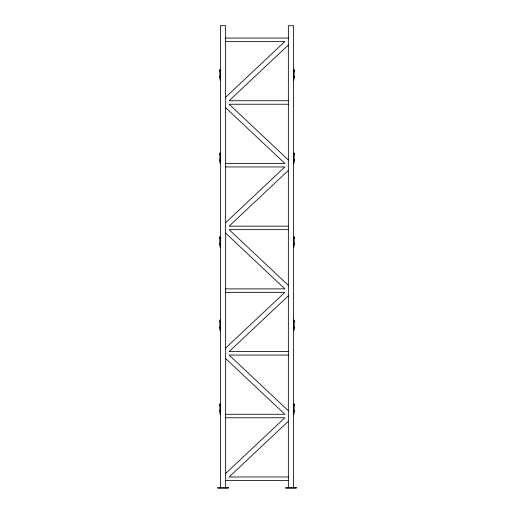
<?xml version="1.0" encoding="UTF-8"?>
<svg xmlns="http://www.w3.org/2000/svg" width="514" height="514" viewBox="0 0 514 514"><rect width="100%" height="100%" fill="white"/><g stroke="black" fill="none" stroke-linecap="round" stroke-linejoin="round"><path stroke-width="0.77" d="M225.646 97.268L284.872 41.531L225.646 41.531M288.354 45.014L229.128 100.75L288.354 100.75M225.646 222.678L284.872 166.941L225.646 166.941M288.354 170.423L229.128 226.16L288.354 226.16M225.646 348.087L284.872 292.35L225.646 292.35M288.354 295.833L229.128 351.57L288.354 351.57M225.646 473.497L284.872 417.76L225.646 417.76M288.354 421.242L229.128 476.979L288.354 476.979M225.646 38.049L288.354 38.049M293.365 69.403L294.021 69.403L294.014 79.85L293.365 79.85M288.354 104.239L229.128 104.239L288.354 159.976M293.365 153.005L294.021 153.005L294.014 163.458L293.365 163.458M225.646 163.458L284.872 163.458L225.646 107.722M288.354 229.642L229.128 229.642L288.354 285.379M293.365 236.613L294.021 236.613L294.014 247.061L293.365 247.061M225.646 288.868L284.872 288.868L225.646 233.131M293.365 320.216L294.021 320.216L294.014 330.669L293.365 330.669M288.354 355.052L229.128 355.052L288.354 410.789M293.365 403.824L294.021 403.824L294.021 414.271L293.365 414.271M225.646 414.271L284.872 414.271L225.646 358.534M225.646 480.461L288.354 480.461M294.233 70.27L294.233 71.144M294.233 76.368L294.233 77.241M294.233 153.879L294.233 154.746M294.233 159.976L294.233 160.843M294.233 237.481L294.233 238.355M294.233 243.578L294.233 244.452M294.233 321.089L294.233 321.957M294.233 327.187L294.233 328.054M294.233 404.691L294.233 405.565M294.233 410.789L294.233 411.663M294.22 70.27L294.22 71.144M294.22 76.368L294.22 77.241M294.22 153.879L294.22 154.746M294.22 159.976L294.22 160.843M294.22 237.481L294.22 238.355M294.22 243.578L294.22 244.452M294.22 321.089L294.22 321.957M294.22 327.187L294.22 328.054M294.22 404.691L294.22 405.565M294.22 410.789L294.22 411.663M293.796 69.403L293.796 78.109M293.796 153.005L293.796 161.717M293.796 236.613L293.796 245.319M293.796 320.216L293.796 328.928M293.796 403.824L293.796 412.53M293.578 487.426L293.578 25.7L288.354 25.7L288.354 487.426M225.646 487.426L225.646 25.7L220.422 25.7L220.422 487.426M220.204 69.403L220.204 78.109M220.204 153.005L220.204 161.717M220.204 236.613L220.204 245.319M220.204 320.216L220.204 328.928M220.204 403.824L220.204 412.53M219.767 70.27L219.767 71.144M219.78 76.368L219.78 77.241M219.78 153.879L219.78 154.746M219.767 159.976L219.767 160.843M219.767 237.481L219.78 238.355M219.767 243.578L219.78 244.452M219.78 321.089L219.767 321.957M219.78 327.187L219.767 328.054M219.78 404.691L219.78 405.565M219.767 410.789L219.78 411.663M220.634 69.403L219.979 69.403L219.986 79.85L220.634 79.85L220.634 69.403M220.634 153.005L219.979 153.005L219.986 163.458L220.634 163.458L220.634 153.005M220.634 236.613L219.979 236.613L219.979 247.061L220.634 247.061L220.634 236.613M220.634 320.216L219.979 320.216L219.979 330.669L220.634 330.669L220.634 320.216M220.634 403.824L219.979 403.824L219.986 414.271L220.634 414.271L220.634 403.824M228.261 487.426L217.807 487.426L217.807 488.3L228.261 488.3L228.261 487.426M296.192 487.426L285.739 487.426L285.739 488.3L296.192 488.3L296.192 487.426"/></g></svg>
